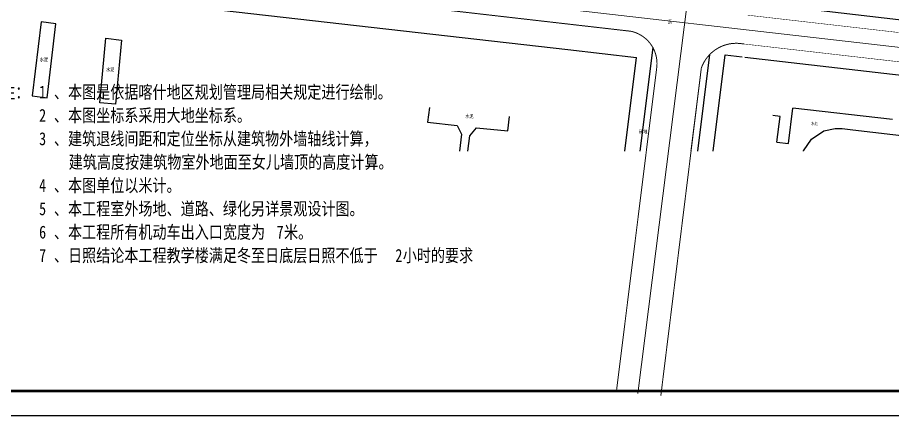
# Model space of a CAD drawing. Extents: x 34159 to 76259, y 14444 to 30378.
# Drawn here: x 35154.5 to 35511.1, y 14770.9 to 14933.2 of the extents above; entities that cross this region are included whole.
import ezdxf
from ezdxf.enums import TextEntityAlignment as Align

# ---------------------------------------------------------------- set-up
doc = ezdxf.new("R2010")
doc.units = 0
doc.header["$LTSCALE"] = 1000
doc.header["$MEASUREMENT"] = 0
for name, pattern in [('DASHDOT2', [0.5, 0.25, -0.125, 0, -0.125]), ('X5', [3, 2, -1]), ('X6', [2, 1, -1])]:
    doc.linetypes.add(name, pattern=pattern)
for name, color, linetype in [('DLSS', 8, 'Continuous'), ('PUB_TEXT', 7, 'Continuous'), ('PUB_TITLE', 7, 'Continuous')]:
    doc.layers.add(name, color=color, linetype=linetype)
doc.layers.add('道路红线', color=1, linetype='Continuous', lineweight=0)
doc.styles.add('HT', font='simhei.ttf', dxfattribs={"width": 0.8})
doc.styles.add('HZ', font='', dxfattribs={"width": 0.8})
doc.styles.get('HZ').set_extended_font_data('SimSun')

msp = doc.modelspace()

# ---------------------------------------------------------------- linework, layer by layer
at = {"layer": 'DLSS', "color": 8, "linetype": 'Continuous', "flags": 128}
for points, const_width in [([(35231.66783179496, 14947.46701622453), (35378.80810821745, 14930.57152444941)], 0.4), ([(35452.06552943787, 14934.18496879075), (35553.80012685458, 14922.49483222213)], 0.2), ([(35378.80810821745, 14930.57152444941), (35404.53483179499, 14927.61743426301)], 0.4), ([(35450.13983179497, 14922.4854342628), (35450.52711923033, 14922.44087254607)], 0.4), ([(35450.52711923033, 14922.44087254607), (35529.07770533053, 14913.40275611986)], 0.2), ([(35410.72896231643, 14878.77762203362), (35415.05883179497, 14913.41843426299)], 0.4), ([(35428.90698588461, 14878.77762203362), (35433.16483179494, 14912.66443426326)], 0.4)]:
    msp.add_lwpolyline(points, dxfattribs=dict(at, const_width=const_width))
at = {"layer": 'DLSS', "linetype": 'Continuous', "flags": 128}
for points, const_width in [([(35231.66783179566, 14947.46701622546), (35378.80810821815, 14930.57152444941)], 0.4), ([(35231.66783179579, 14947.46701622545), (35378.80810821828, 14930.57152445033)], 0.4), ([(35452.06552943706, 14934.18496879168), (35561.89411650263, 14921.56476667222)], 0.2), ([(35378.80810821815, 14930.57152444941), (35404.53483179569, 14927.61743426394)], 0.4), ([(35450.13983179567, 14922.48543426373), (35561.89411650263, 14909.64395374876)], 0.2), ([(35415.05883179566, 14913.41843426392), (35398.50980422572, 14780.40087604967)], 0.4), ([(35433.16483179569, 14912.6644342642), (35416.64255530017, 14778.94807350055)], 0.4)]:
    msp.add_lwpolyline(points, dxfattribs=dict(at, const_width=const_width))
at = {"layer": 'DLSS', "color": 8, "linetype": 'X5', "flags": 128}
for points in [[(35452.75400482039, 14939.44073289983), (35553.80012685458, 14927.82970777877)], [(35231.66783179496, 14936.88430499543), (35378.8078177908, 14920.15999554448)], [(35378.8078177908, 14920.15999554448), (35406.77393551807, 14916.91748701387)], [(35413.40338397686, 14920.98409629312), (35408.05367869729, 14878.77762203362)], [(35401.98782302535, 14878.77762203362), (35406.77359571502, 14916.91477917113)], [(35436.53205487821, 14918.10931823846), (35431.6077326005, 14878.77762203362)], [(35436.53983179494, 14918.17143426348), (35436.53205487821, 14918.10931823846)], [(35437.98411485101, 14878.77762203362), (35442.90394138215, 14917.98303559401)], [(35442.90394138215, 14917.98303559401), (35449.83864548677, 14917.18512094837)], [(35450.89912584438, 14917.06310091705), (35528.56342089848, 14908.12696210832)]]:
    msp.add_lwpolyline(points, dxfattribs=at)
at = {"layer": 'DLSS', "color": 8, "linetype": 'X6', "flags": 128}
for points in [[(35170.14183179495, 14930.70243426297), (35164.04983179495, 14931.43643426315), (35160.45683179495, 14901.26543426306), (35166.55383179496, 14900.51543426306)], [(35196.87083179494, 14924.00743426268), (35194.44483179496, 14897.92743426353), (35187.97483179493, 14898.50443426312), (35190.50083179495, 14924.85443426274)]]:
    msp.add_lwpolyline(points, close=True, dxfattribs=at)
at = {"layer": 'DLSS', "color": 8, "linetype": 'Continuous', "const_width": 0.4, "flags": 128}
for points in [[(35415.05883179497, 14913.41843426299, 0.09973324171840747), (35414.40182671489, 14918.71317006905, 0.09973324171910346), (35411.74583179494, 14923.34043426324, 0.07905588590555637), (35408.48058031467, 14926.05259151549, 0.07905588588347516), (35404.53483179499, 14927.61743426301)], [(35433.16483179494, 14912.66443426326, -0.08719092037458853), (35435.73947538123, 14917.21973398492, -0.08719092039626394), (35439.71283179495, 14920.62443426323, -0.08971834148610795), (35444.75801108372, 14922.49801865198, -0.08971834150539462), (35450.13983179497, 14922.4854342628)]]:
    msp.add_lwpolyline(points, format="xyb", dxfattribs=at)
at = {"layer": 'DLSS', "linetype": 'Continuous', "const_width": 0.4, "flags": 128}
for points in [[(35415.05883179566, 14913.41843426392, 0.0997332417184075), (35414.40182671448, 14918.71317006905, 0.0997332417191035), (35411.7458317957, 14923.34043426324, 0.0790558859055564), (35408.4805803156, 14926.05259151642, 0.0790558858834752), (35404.53483179569, 14927.61743426394)], [(35433.16483179569, 14912.6644342642, -0.0871909203745886), (35435.7394753828, 14917.21973398585, -0.08719092039626401), (35439.7128317957, 14920.62443426323, -0.08971834148610801), (35444.75801108454, 14922.49801865291, -0.0897183415053946), (35450.13983179567, 14922.48543426373)], [(35433.16483179577, 14912.66443426419, -0.0871909203745886), (35435.73947538288, 14917.21973398584, -0.08719092039626401), (35439.71283179578, 14920.62443426415, -0.08971834148610801), (35444.75801108461, 14922.4980186529, -0.0897183415053946), (35450.1398317958, 14922.48543426372)]]:
    msp.add_lwpolyline(points, format="xyb", dxfattribs=at)
at = {"layer": 'DLSS', "color": 8, "linetype": 'X6', "flags": 128}
for points in [[(35322.34483179493, 14896.52343426344), (35321.54083179498, 14890.59043426324), (35333.66983179494, 14889.16243426294), (35335.45583179496, 14885.61443426345), (35334.59453149352, 14878.77762203362)], [(35463.87683179488, 14882.33443426319), (35468.62683179482, 14881.86843426318), (35470.50283179498, 14896.25043426432)], [(35338.03257549131, 14878.77762203362), (35338.83183179495, 14884.96443426308), (35341.51483179497, 14888.28343426321), (35354.36203019358, 14887.08373000172), (35354.36203019358, 14887.08373000172), (35355.0121075946, 14892.82375190944)], [(35463.87683179488, 14882.33443426319), (35465.2531701113, 14892.92599854969), (35462.30183179498, 14893.276434263)], [(35474.77871641181, 14878.77762203362), (35474.81183179493, 14878.90043426283), (35478.06783179499, 14883.6634342631), (35483.01583179496, 14887.02743426316), (35487.68183179499, 14887.95543426347), (35490.59683179497, 14887.91443426326), (35494.85383179495, 14887.3874342635)], [(35494.85383179495, 14887.3874342635), (35547.41883179495, 14881.276434263)]]:
    msp.add_lwpolyline(points, dxfattribs=at)
at = {"layer": 'DLSS', "color": 8, "linetype": 'X6'}
msp.add_lwpolyline([(35511.06220575768, 14891.61321420108), (35470.5028317951, 14896.25043426339)], dxfattribs=at)
at = {"layer": 'PUB_TITLE'}
msp.add_lwpolyline([(34514.50721200529, 14770.91084232998), (35703.50721200529, 14770.91084232998), (35703.50721200529, 15611.91084232998), (34514.50721200529, 15611.91084232998)], close=True, dxfattribs=at)
at = {"layer": 'PUB_TITLE', "const_width": 1}
msp.add_lwpolyline([(34539.50721200529, 14780.91084232998), (35693.50721200529, 14780.91084232998), (35693.50721200529, 15601.91084232998), (34539.50721200529, 15601.91084232998)], close=True, dxfattribs=at)
at = {"layer": '道路红线', "linetype": 'DASHDOT2', "ltscale": 25}
for p, q in [((35478.6680806007, 15344.63246744104), (35407.32641259874, 14779.91746443861)), ((34611.03224959203, 15024.75918059122), (35561.89411650263, 14915.58840359819))]:
    msp.add_line(p, q, dxfattribs=at)

# ---------------------------------------------------------------- texts
at = {"layer": 'DLSS', "color": 8, "linetype": 'Continuous', "style": 'HZ', "width": 0.8}
for s, p in [('沥', (35420.30078114106, 14931.49536877197)), ('水泥', (35165.21302125174, 14916.11423874997)), ('水泥', (35192.2478445261, 14912.05908260845)), ('水泥', (35338.62736436948, 14893.02491183371)), ('砖地', (35409.50885015105, 14886.67628142309))]:
    msp.add_text(s, height=1.5, dxfattribs=at).set_placement(p, align=Align.MIDDLE)
at = {"layer": 'DLSS', "color": 8, "linetype": 'X6', "style": 'HZ', "width": 0.8}
msp.add_text('水泥', height=1.2, dxfattribs=at).set_placement((35477.93019428374, 14889.35993781757))
at = {"layer": 'PUB_TEXT', "style": 'HT', "width": 0.8}
for s, p in [('附注：', (35142.10369136478, 14900.21727355827)), ('、本图是依据喀什地区规划管理局相关规定进行绘制。', (35169.32394452937, 14900.21727355827)), ('1', (35163.27499938165, 14900.21727355827)), ('2', (35163.27499938165, 14890.69727355872)), ('、本图坐标系采用大地坐标系。', (35169.32394452937, 14890.69727355872)), ('3', (35163.27499938165, 14881.17727355823)), ('、建筑退线间距和定位坐标从建筑物外墙轴线计算，', (35169.32394452937, 14881.17727355823)), ('建筑高度按建筑物室外地面至女儿墙顶的高度计算。', (35175.37288967703, 14871.65727355868)), ('4', (35163.27499938165, 14862.1372735582)), ('、本图单位以米计。', (35169.32394452937, 14862.1372735582)), ('5', (35163.27499938165, 14852.61727355864)), ('、本工程室外场地、道路、绿化另详景观设计图。', (35169.32394452937, 14852.61727355864)), ('、本工程所有机动车出入口宽度为', (35169.32394452937, 14843.09727355816)), ('米。', (35263.0825943184, 14843.09727355816)), ('6', (35163.27499938165, 14843.09727355816)), ('7', (35260.05812174451, 14843.09727355816)), ('7', (35163.27499938165, 14833.57727355861)), ('、日照结论本工程教学楼满足冬至日底层日照不低于', (35169.32394452937, 14833.57727355861)), ('2', (35308.44968292597, 14833.57727355861)), ('小时的要求', (35311.4741554998, 14833.57727355861))]:
    msp.add_text(s, height=5.257383966244726, dxfattribs=at).set_placement(p)

doc.saveas('drawing.dxf')
